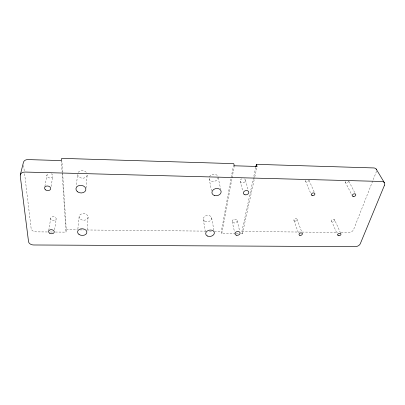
<?xml version="1.0" encoding="UTF-8"?>
<svg xmlns="http://www.w3.org/2000/svg" width="405" height="405" viewBox="0 0 405 405"><rect width="100%" height="100%" fill="white"/><g stroke="black" fill="none" stroke-linecap="round" stroke-linejoin="round"><path stroke-width="0.3" stroke-dasharray="2.02 1.52" d="M87.08 229.731L88.108 216.994M86.007 188.047L87.232 174.555A4.825 3.761 7 0 1 82.554 178.185A4.825 3.761 7 0 1 77.613 174.302L76.211 186.599M77.871 229.033L79.091 216.872M55.399 232.04L65.98 232.136L66.273 229.777L61.879 160.866M54.599 229.797L56.163 219.307A2.784 2.005 6.7 0 0 52.574 216.791A2.784 2.005 6.7 0 0 51.602 220.143A2.784 2.005 6.7 0 0 56.163 219.307M48.737 230.546L50.726 218.194M51.04 186.573L52.792 176.393M235.548 233.66L221.803 233.538L221.353 231.28L233.65 164.263M221.803 233.538L234.328 165.787M44.859 186.442L46.975 175.056M241.172 233.71L242.418 233.72L241.876 231.483L255.864 166.804M242.418 233.72L254.654 177.577M254.785 176.96L257.074 166.47M66.273 229.777L77.623 229.888M80.144 229.913L83.926 229.949M87.08 229.979L205.593 231.128M209.375 231.164L211.896 231.189M214.417 231.215L221.353 231.28M241.876 231.483L337.937 232.414M341.096 232.445L348.68 232.516A4.101 2.729 -21.8 0 0 353.585 229.615L376.402 171.604A4.561 3.194 -27.3 0 0 376.62 170.687M47.309 231.964L36.106 231.862A4.627 3.245 7.5 0 1 31.145 228.562L24.492 172.839M50.422 231.994L52.913 232.014M236.171 233.665L238.672 233.69M348.867 181.319L355.458 193.975M345.262 182.073L352.026 195.301M334.626 219.788A1.666 1.139 -21.4 0 1 332.632 221.606A1.666 1.139 -21.4 0 1 331.948 219.748A1.666 1.139 -21.4 0 1 334.626 219.788L340.691 233.341M331.513 220.978L337.729 235.118M309.106 180.301L314.326 192.466M305.542 181.045L311.389 194.972M297.052 219.272L302.297 233.548M293.944 220.477L298.672 233.629M245.455 180.225L248.143 189.803M240.15 181.207L242.873 191.408M237.168 220.629A2.541 1.863 -12.9 0 1 233.65 222.912A2.541 1.863 -12.9 0 1 233.194 219.712A2.541 1.863 -12.9 0 1 237.168 220.629L239.659 231.088M232.176 221.55L234.556 232.03M218.158 177.628L220.609 188.897M209.147 178.681L211.481 190.588M211.628 217.839L213.997 230.648M203.285 219.383L205.32 231.619M23.591 165.326L24.416 172.216M61.368 160.593L62.097 171.887M62.137 172.515L65.98 232.136M244.498 178.883A2.708 2.101 -15.6 0 1 244.539 182.144A2.708 2.101 -15.6 0 1 240.504 182.037A2.708 2.101 -15.6 0 1 241.856 178.813M51.207 173.77A2.987 2.273 10.3 0 1 52.27 177.253A2.987 2.273 10.3 0 1 47.739 177.137A2.987 2.273 10.3 0 1 48.241 173.689M348.624 181.106A1.787 1.271 -25.1 0 1 346.645 182.792A1.787 1.271 -25.1 0 1 345.283 181.379M308.924 180.063A1.787 1.321 -22.3 0 1 307.005 181.774A1.787 1.321 -22.3 0 1 305.522 180.341M218.027 177.036A4.516 3.569 -11.9 0 1 213.602 181.435A4.516 3.569 -11.9 0 1 209.137 177.739M209.431 176.808A4.516 3.569 -11.9 0 1 213.572 174.241A4.516 3.569 -11.9 0 1 217.728 176.15M78.18 172.424A4.825 3.761 7 0 1 82.296 170.632A4.825 3.761 7 0 1 86.538 172.646M294.729 221.064A1.671 1.18 -18.6 0 0 297.123 219.576A1.671 1.18 -18.6 0 0 294.637 218.978A1.671 1.18 -18.6 0 0 294.729 221.064M204.905 221.322A4.242 3.154 -10 0 0 211.633 218.665A4.242 3.154 -10 0 0 205.816 215.794A4.242 3.154 -10 0 0 204.905 221.322M80.479 219.211A4.516 3.316 4.1 0 0 87.981 217.849A4.516 3.316 4.1 0 0 82.336 213.688A4.516 3.316 4.1 0 0 80.479 219.211"/><path stroke-width="0.61" d="M255.864 166.804L256.395 164.339L373.688 167.938A4.561 3.194 -27.3 0 1 376.549 169.822M20.296 174.93L23.419 162.42A5.154 3.913 13.3 0 1 28.001 159.59L61.368 160.593L61.722 158.36L233.761 163.645L234.328 165.787L257.074 166.47L256.395 164.339M376.184 169.067L384.325 182.599M384.512 185.156L360.313 243.704A4.222 2.734 -21.3 0 1 355.246 246.64L33.656 244.979A4.754 3.265 6.9 0 1 28.542 241.674L20.25 175.972A5.311 3.964 12.4 0 1 25.014 172.049L381.768 181.465A4.713 3.22 -26.6 0 1 384.512 185.156M244.934 194.775A2.784 2.121 -15.3 0 0 248.812 192.198A2.784 2.121 -15.3 0 0 244.498 191.109A2.784 2.121 -15.3 0 0 244.934 194.775M236.48 235.239A2.607 1.873 -12.8 0 0 240.099 232.931A2.607 1.873 -12.8 0 0 236.029 232.024A2.607 1.873 -12.8 0 0 236.48 235.239M45.613 189.884A3.073 2.298 9.5 0 0 50.625 188.968A3.073 2.298 9.5 0 0 46.656 186.037A3.073 2.298 9.5 0 0 45.613 189.884M49.542 233.123A2.86 2.02 6.1 0 0 54.235 232.262A2.86 2.02 6.1 0 0 50.539 229.741A2.86 2.02 6.1 0 0 49.542 233.123M312.66 195.711A1.843 1.331 -21.7 0 0 314.822 193.625A1.843 1.331 -21.7 0 0 311.83 193.555A1.843 1.331 -21.7 0 0 312.66 195.711M299.892 235.361A1.721 1.185 -18.2 0 0 302.368 233.852A1.721 1.185 -18.2 0 0 299.816 233.265A1.721 1.185 -18.2 0 0 299.892 235.361M353.499 196.582A1.843 1.281 -24.4 0 0 355.742 194.527A1.843 1.281 -24.4 0 0 352.831 194.456A1.843 1.281 -24.4 0 0 353.499 196.582M207.39 236.014A4.379 3.174 -10 0 0 214.336 233.31A4.379 3.174 -10 0 0 208.352 230.44A4.379 3.174 -10 0 0 207.39 236.014M214.741 195.595A4.668 3.604 -11.8 0 0 221.125 191.266A4.668 3.604 -11.8 0 0 213.739 189.429A4.668 3.604 -11.8 0 0 214.741 195.595M79.005 234.424A4.668 3.346 3.4 0 0 86.751 233.017A4.668 3.346 3.4 0 0 80.914 228.845A4.668 3.346 3.4 0 0 79.005 234.424M77.476 191.757A4.997 3.812 6.1 0 0 85.754 190.259A4.997 3.812 6.1 0 0 79.507 185.419A4.997 3.812 6.1 0 0 77.476 191.757M338.874 235.74A1.716 1.144 -20.9 0 0 340.944 233.908A1.716 1.144 -20.9 0 0 338.19 233.877A1.716 1.144 -20.9 0 0 338.874 235.74"/></g></svg>
